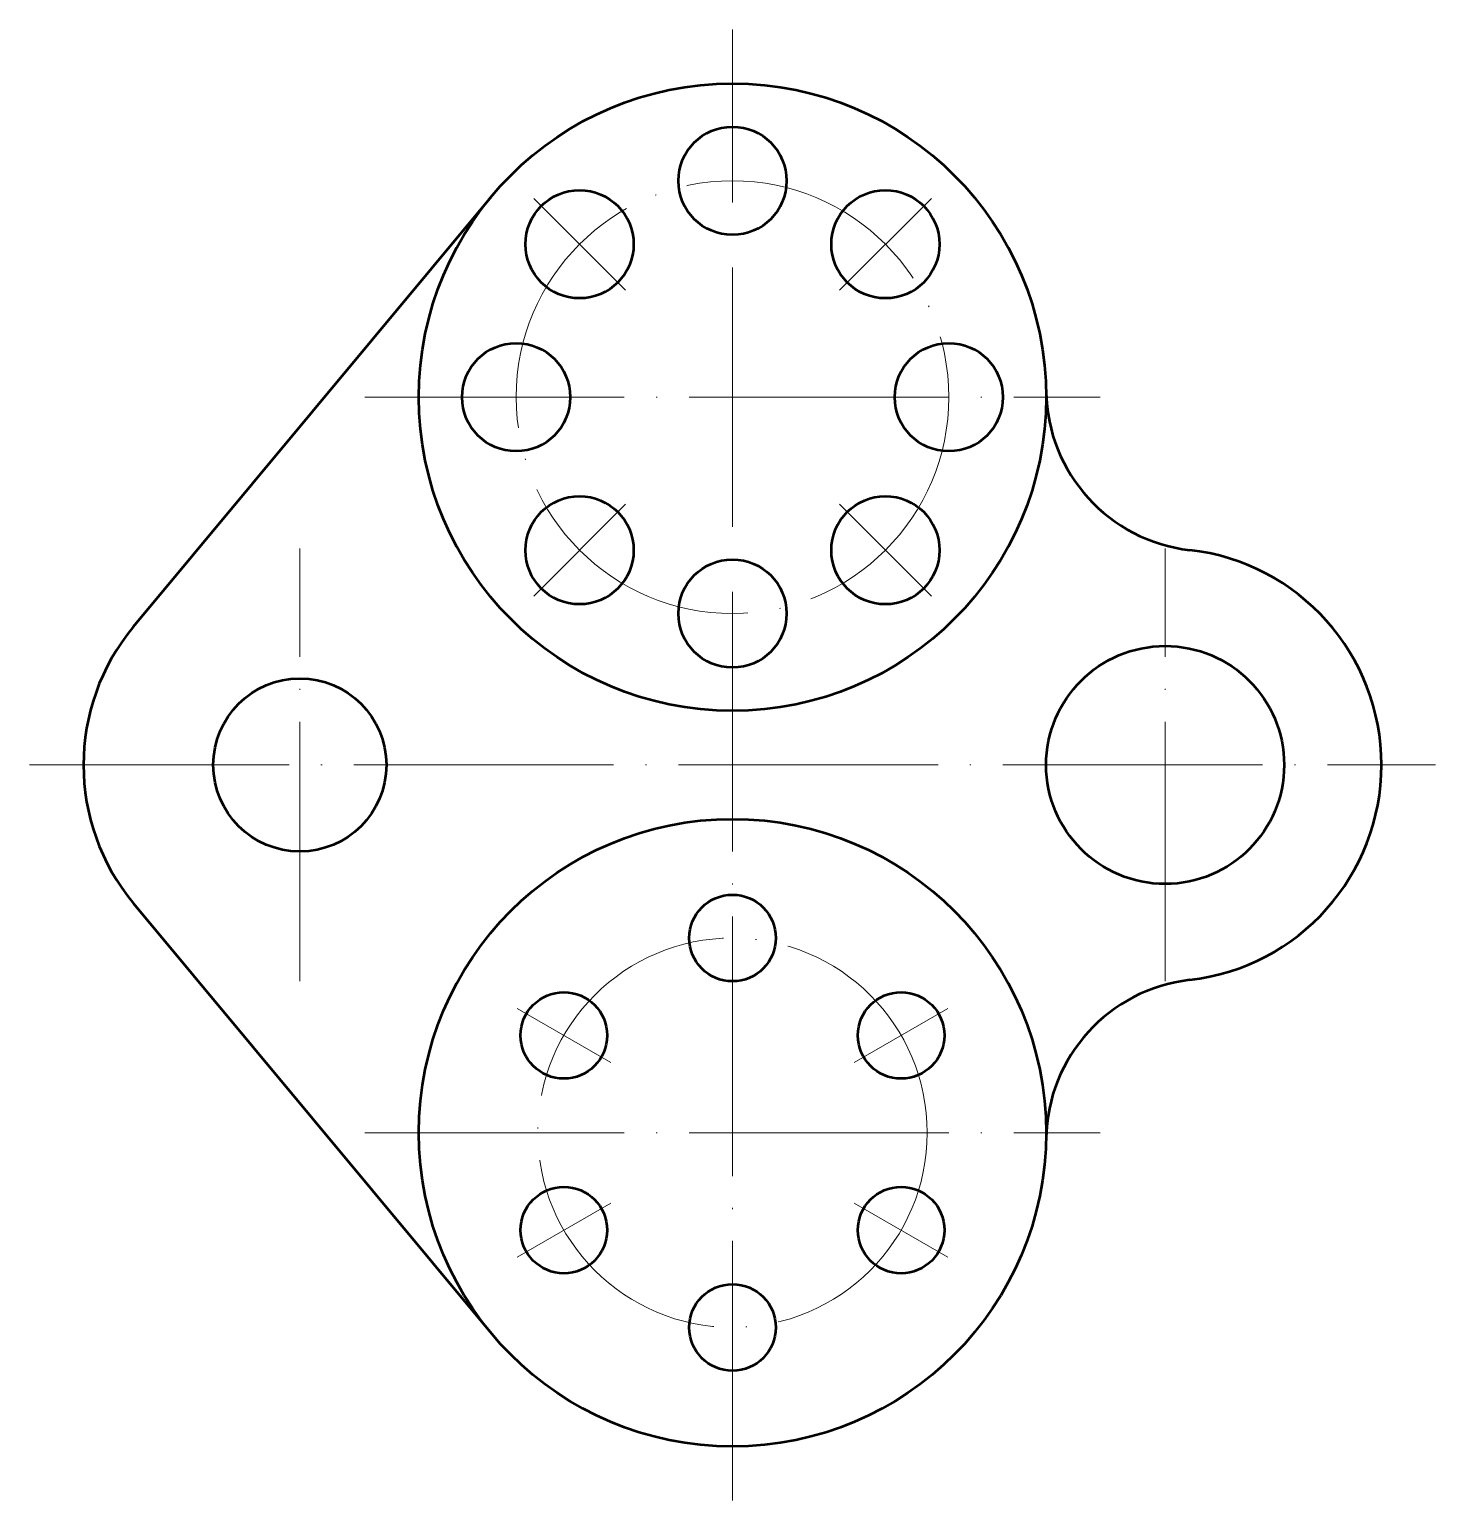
# Model space of a CAD drawing. Header units: millimetres. Extents: x 2030 to 2160, y 425 to 561.
import ezdxf

# ---------------------------------------------------------------- set-up
doc = ezdxf.new("R2010")
doc.units = ezdxf.units.MM
doc.linetypes.add('ACAD_ISO04W100', pattern=[30, 24, -2.95, 0.1, -2.95])
doc.layers.add('Contornos Visibles', color=7, linetype='Continuous', lineweight=50, true_color=0xffffff)
doc.layers.add('Ejes de revolución', color=6, linetype='ACAD_ISO04W100', lineweight=20, true_color=0xff00ff)

msp = doc.modelspace()

# ---------------------------------------------------------------- linework, layer by layer
at = {"layer": 'Contornos Visibles'}
for p, q in [((2039.77, 505.37), (2072.85, 545.13)), ((2039.77, 479.78), (2072.85, 440.03))]:
    msp.add_line(p, q, dxfattribs=at)
for centre, radius in [((2095.14, 526.58), 29), ((2095.14, 546.58), 5), ((2081, 540.72), 5), ((2109.28, 540.72), 5), ((2075.14, 526.58), 5), ((2115.14, 526.58), 5), ((2081, 512.43), 5), ((2109.28, 512.43), 5), ((2095.14, 506.58), 5), ((2135.14, 492.58), 11), ((2055.14, 492.58), 8), ((2095.14, 458.58), 29), ((2095.14, 476.58), 4), ((2079.55, 467.58), 4), ((2110.73, 467.58), 4), ((2079.55, 449.58), 4), ((2110.73, 449.58), 4), ((2095.14, 440.58), 4)]:
    msp.add_circle(centre, radius, dxfattribs=at)
for centre, radius, start, end in [((2139.13, 527.35), 15, 181.0046, 263.4487), ((2135.14, 492.58), 20, 276.5513, 83.4487), ((2055.14, 492.58), 20, 140.2359, 219.7641), ((2139.13, 457.8), 15, 96.5513, 178.9954)]:
    msp.add_arc(centre, radius, start, end, dxfattribs=at)
at = {"layer": 'Ejes de revolución'}
for p, q in [((2095.14, 424.58), (2095.14, 560.58)), ((2085.24, 536.48), (2076.76, 544.96)), ((2105.04, 536.48), (2113.53, 544.96)), ((2061.14, 526.58), (2129.14, 526.58)), ((2076.76, 508.19), (2085.24, 516.68)), ((2113.53, 508.19), (2105.04, 516.68)), ((2055.14, 472.58), (2055.14, 512.58)), ((2135.14, 472.58), (2135.14, 512.58)), ((2030.14, 492.58), (2160.14, 492.58)), ((2083.88, 465.08), (2075.22, 470.08)), ((2115.06, 470.08), (2106.4, 465.08)), ((2061.14, 458.58), (2129.14, 458.58)), ((2075.22, 447.08), (2083.88, 452.08)), ((2106.4, 452.08), (2115.06, 447.08))]:
    msp.add_line(p, q, dxfattribs=at)
for centre, radius in [((2095.14, 526.58), 20), ((2095.14, 458.58), 18)]:
    msp.add_circle(centre, radius, dxfattribs=at)

doc.saveas('drawing.dxf')
